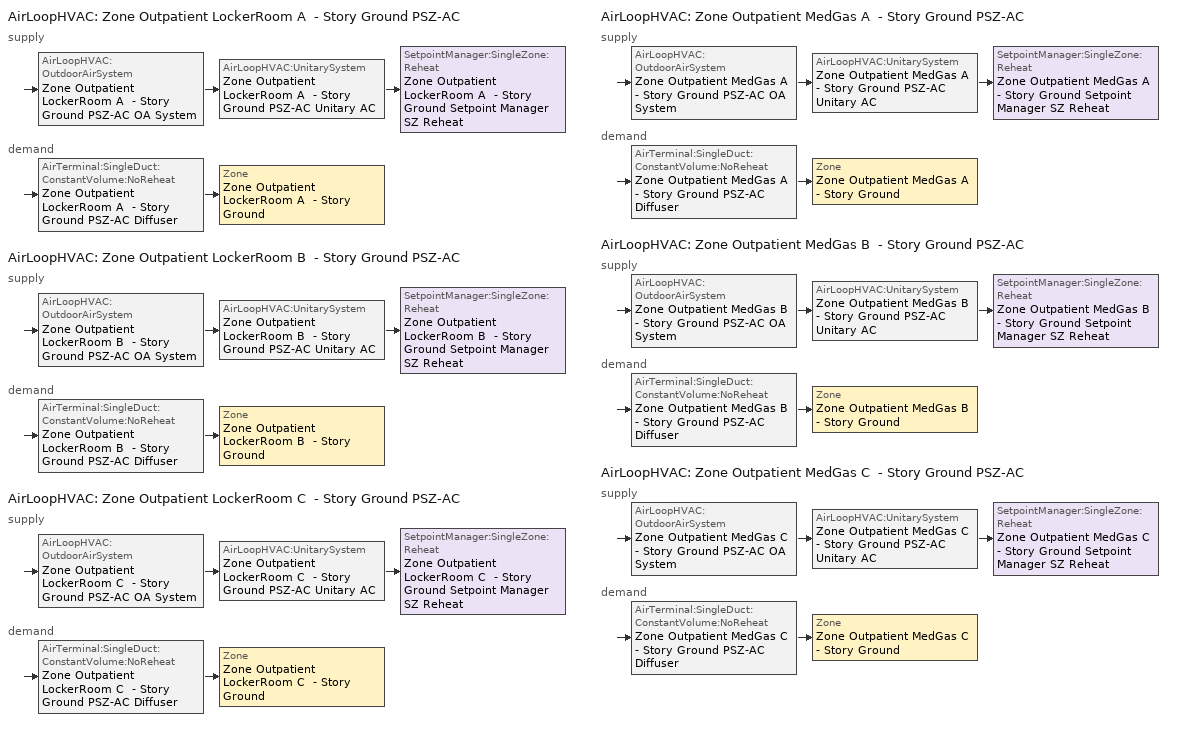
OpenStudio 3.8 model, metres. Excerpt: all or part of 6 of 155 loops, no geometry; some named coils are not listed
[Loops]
AirLoopHVAC 'Zone Outpatient LockerRoom A  - Story Ground PSZ-AC'
 supply: AirLoopHVAC:OutdoorAirSystem 'Zone Outpatient LockerRoom A  - Story Ground PSZ-AC OA System' > AirLoopHVAC:UnitarySystem 'Zone Outpatient LockerRoom A  - Story Ground PSZ-AC Unitary AC' > SetpointManager:SingleZone:Reheat 'Zone Outpatient LockerRoom A  - Story Ground Setpoint Manager SZ Reheat'
 demand: AirTerminal:SingleDuct:ConstantVolume:NoReheat 'Zone Outpatient LockerRoom A  - Story Ground PSZ-AC Diffuser' > Zone 'Zone Outpatient LockerRoom A  - Story Ground'
AirLoopHVAC 'Zone Outpatient LockerRoom B  - Story Ground PSZ-AC'
 supply: AirLoopHVAC:OutdoorAirSystem 'Zone Outpatient LockerRoom B  - Story Ground PSZ-AC OA System' > AirLoopHVAC:UnitarySystem 'Zone Outpatient LockerRoom B  - Story Ground PSZ-AC Unitary AC' > SetpointManager:SingleZone:Reheat 'Zone Outpatient LockerRoom B  - Story Ground Setpoint Manager SZ Reheat'
 demand: AirTerminal:SingleDuct:ConstantVolume:NoReheat 'Zone Outpatient LockerRoom B  - Story Ground PSZ-AC Diffuser' > Zone 'Zone Outpatient LockerRoom B  - Story Ground'
AirLoopHVAC 'Zone Outpatient LockerRoom C  - Story Ground PSZ-AC'
 supply: AirLoopHVAC:OutdoorAirSystem 'Zone Outpatient LockerRoom C  - Story Ground PSZ-AC OA System' > AirLoopHVAC:UnitarySystem 'Zone Outpatient LockerRoom C  - Story Ground PSZ-AC Unitary AC' > SetpointManager:SingleZone:Reheat 'Zone Outpatient LockerRoom C  - Story Ground Setpoint Manager SZ Reheat'
 demand: AirTerminal:SingleDuct:ConstantVolume:NoReheat 'Zone Outpatient LockerRoom C  - Story Ground PSZ-AC Diffuser' > Zone 'Zone Outpatient LockerRoom C  - Story Ground'
AirLoopHVAC 'Zone Outpatient MedGas A  - Story Ground PSZ-AC'
 supply: AirLoopHVAC:OutdoorAirSystem 'Zone Outpatient MedGas A  - Story Ground PSZ-AC OA System' > AirLoopHVAC:UnitarySystem 'Zone Outpatient MedGas A  - Story Ground PSZ-AC Unitary AC' > SetpointManager:SingleZone:Reheat 'Zone Outpatient MedGas A  - Story Ground Setpoint Manager SZ Reheat'
 demand: AirTerminal:SingleDuct:ConstantVolume:NoReheat 'Zone Outpatient MedGas A  - Story Ground PSZ-AC Diffuser' > Zone 'Zone Outpatient MedGas A  - Story Ground'
AirLoopHVAC 'Zone Outpatient MedGas B  - Story Ground PSZ-AC'
 supply: AirLoopHVAC:OutdoorAirSystem 'Zone Outpatient MedGas B  - Story Ground PSZ-AC OA System' > AirLoopHVAC:UnitarySystem 'Zone Outpatient MedGas B  - Story Ground PSZ-AC Unitary AC' > SetpointManager:SingleZone:Reheat 'Zone Outpatient MedGas B  - Story Ground Setpoint Manager SZ Reheat'
 demand: AirTerminal:SingleDuct:ConstantVolume:NoReheat 'Zone Outpatient MedGas B  - Story Ground PSZ-AC Diffuser' > Zone 'Zone Outpatient MedGas B  - Story Ground'
AirLoopHVAC 'Zone Outpatient MedGas C  - Story Ground PSZ-AC'
 supply: AirLoopHVAC:OutdoorAirSystem 'Zone Outpatient MedGas C  - Story Ground PSZ-AC OA System' > AirLoopHVAC:UnitarySystem 'Zone Outpatient MedGas C  - Story Ground PSZ-AC Unitary AC' > SetpointManager:SingleZone:Reheat 'Zone Outpatient MedGas C  - Story Ground Setpoint Manager SZ Reheat'
 demand: AirTerminal:SingleDuct:ConstantVolume:NoReheat 'Zone Outpatient MedGas C  - Story Ground PSZ-AC Diffuser' > Zone 'Zone Outpatient MedGas C  - Story Ground'
[Sizing:Zone] Zone Cooling Design Supply Air Temperature Input Method=SupplyAirTemperature; Zone Cooling Design Supply Air Temperature {C}=12.7778; Zone Cooling Design Supply Air Temperature Difference {deltaC}=11.11; Zone Heating Design Supply Air Temperature Input Method=SupplyAirTemperature; Zone Heating Design Supply Air Temperature {C}=50; Zone Heating Design Supply Air Temperature Difference {deltaC}=11.11; Zone Cooling Design Supply Air Humidity Ratio {kg-H2O/kg-air}=0.0085; Zone Heating Design Supply Air Humidity Ratio {kg-H2O/kg-air}=0.008; Cooling Design Air Flow Method=DesignDay; Heating Design Air Flow Method=DesignDay; Account for Dedicated Outdoor Air System=No; Dedicated Outdoor Air System Control Strategy=NeutralSupplyAir; Dedicated Outdoor Air Low Setpoint Temperature for Design {C}=autosize; Dedicated Outdoor Air High Setpoint Temperature for Design {C}=autosize; Zone Load Sizing Method=Sensible Load Only No Latent Load; Zone Latent Cooling Design Supply Air Humidity Ratio Input Method=HumidityRatioDifference; Zone Cooling Design Supply Air Humidity Ratio Difference {kgWater/kgDryAir}=0.005; Zone Latent Heating Design Supply Air Humidity Ratio Input Method=HumidityRatioDifference; Zone Humidification Design Supply Air Humidity Ratio Difference {kgWater/kgDryAir}=0.005
Zone Outpatient LockerRoom A  - Story Ground; Zone Outpatient LockerRoom B  - Story Ground; Zone Outpatient LockerRoom C  - Story Ground; Zone Outpatient MedGas A  - Story Ground; Zone Outpatient MedGas B  - Story Ground; Zone Outpatient MedGas C  - Story Ground
[Zone equipment]
Zone Outpatient LockerRoom A  - Story Ground: Zone Outpatient LockerRoom A  - Story Ground PSZ-AC Diffuser
Zone Outpatient LockerRoom B  - Story Ground: Zone Outpatient LockerRoom B  - Story Ground PSZ-AC Diffuser
Zone Outpatient LockerRoom C  - Story Ground: Zone Outpatient LockerRoom C  - Story Ground PSZ-AC Diffuser
Zone Outpatient MedGas A  - Story Ground: Zone Outpatient MedGas A  - Story Ground PSZ-AC Diffuser
Zone Outpatient MedGas B  - Story Ground: Zone Outpatient MedGas B  - Story Ground PSZ-AC Diffuser
Zone Outpatient MedGas C  - Story Ground: Zone Outpatient MedGas C  - Story Ground PSZ-AC Diffuser
[AirLoopHVAC] Design Return Air Flow Fraction of Supply Air Flow=1
Name | Availability Schedule | Design Supply Air Flow Rate {m3/s}
Zone Outpatient LockerRoom A  - Story Ground PSZ-AC | Zone Outpatient LockerRoom A  - Story Ground PSZ-AC Occ Sch | 0.211189
Zone Outpatient LockerRoom B  - Story Ground PSZ-AC | Zone Outpatient LockerRoom B  - Story Ground PSZ-AC Occ Sch | 0.271856
Zone Outpatient LockerRoom C  - Story Ground PSZ-AC | Zone Outpatient LockerRoom C  - Story Ground PSZ-AC Occ Sch | 0.201298
Zone Outpatient MedGas A  - Story Ground PSZ-AC | Zone Outpatient MedGas A  - Story Ground PSZ-AC Occ Sch | 0.00811633
Zone Outpatient MedGas B  - Story Ground PSZ-AC | Zone Outpatient MedGas B  - Story Ground PSZ-AC Occ Sch | 0.0075236
Zone Outpatient MedGas C  - Story Ground PSZ-AC | Zone Outpatient MedGas C  - Story Ground PSZ-AC Occ Sch | 0.00811633
[Sizing:System] Type of Load to Size On=Sensible; Central Heating Maximum System Air Flow Ratio=1; Preheat Design Temperature {C}=7.22222; Preheat Design Humidity Ratio {kg-H2O/kg-Air}=0.008; Precool Design Temperature {C}=12.7778; Precool Design Humidity Ratio {kg-H2O/kg-Air}=0.008; Central Cooling Design Supply Air Temperature {C}=12.7778; Central Heating Design Supply Air Temperature {C}=50; Sizing Option=Coincident; 100% Outdoor Air in Cooling=No; 100% Outdoor Air in Heating=No; Central Cooling Design Supply Air Humidity Ratio {kg-H2O/kg-Air}=0.0085; Central Heating Design Supply Air Humidity Ratio {kg-H2O/kg-Air}=0.008; Cooling Design Air Flow Method=DesignDay; Heating Design Air Flow Method=DesignDay; System Outdoor Air Method=ZoneSum; Zone Maximum Outdoor Air Fraction=1; Cooling Supply Air Flow Rate Per Floor Area {m3/s-m2}=0.00996765; Cooling Fraction of Autosized Cooling Supply Air Flow Rate=1; Cooling Supply Air Flow Rate Per Unit Cooling Capacity {m3/s-W}=3.94755e-05; Heating Supply Air Flow Rate Per Floor Area {m3/s-m2}=0.00996765; Heating Fraction of Autosized Heating Supply Air Flow Rate=1; Heating Fraction of Autosized Cooling Supply Air Flow Rate=1; Heating Supply Air Flow Rate Per Unit Heating Capacity {m3/s-W}=3.15882e-05; Cooling Design Capacity Method=CoolingDesignCapacity; Cooling Design Capacity Per Floor Area {W/m2}=234.7; Fraction of Autosized Cooling Design Capacity=1; Heating Design Capacity Method=HeatingDesignCapacity; Heating Design Capacity Per Floor Area {W/m2}=157; Fraction of Autosized Heating Design Capacity=1; Central Cooling Capacity Control Method=OnOff; Occupant Diversity=1
Name | Design Outdoor Air Flow Rate {m3/s} | Cooling Design Capacity {W} | Heating Design Capacity {W}
Zone Outpatient LockerRoom A  - Story Ground PSZ-AC | 0.211189 | 2664.88 | 2459.77
Zone Outpatient LockerRoom B  - Story Ground PSZ-AC | 0.271856 | 3400.05 | 2587.04
Zone Outpatient LockerRoom C  - Story Ground PSZ-AC | 0.201298 | 2523.14 | 2463.17
Zone Outpatient MedGas A  - Story Ground PSZ-AC; Zone Outpatient MedGas C  - Story Ground PSZ-AC | 0.00811633 | 98.84 | 256.72
Zone Outpatient MedGas B  - Story Ground PSZ-AC | 0.0075236 | 91.6 | 237.9
[SetpointManager:SingleZone:Reheat] Minimum Supply Air Temperature {C}=12.7778; Maximum Supply Air Temperature {C}=50
Name | Control Zone | Setpoint Node or NodeList
Zone Outpatient LockerRoom A  - Story Ground Setpoint Manager SZ Reheat | Zone Outpatient LockerRoom A  - Story Ground | Zone Outpatient LockerRoom A  - Story Ground PSZ-AC Supply Outlet Node
Zone Outpatient LockerRoom B  - Story Ground Setpoint Manager SZ Reheat | Zone Outpatient LockerRoom B  - Story Ground | Zone Outpatient LockerRoom B  - Story Ground PSZ-AC Supply Outlet Node
Zone Outpatient LockerRoom C  - Story Ground Setpoint Manager SZ Reheat | Zone Outpatient LockerRoom C  - Story Ground | Zone Outpatient LockerRoom C  - Story Ground PSZ-AC Supply Outlet Node
Zone Outpatient MedGas A  - Story Ground Setpoint Manager SZ Reheat | Zone Outpatient MedGas A  - Story Ground | Zone Outpatient MedGas A  - Story Ground PSZ-AC Supply Outlet Node
Zone Outpatient MedGas B  - Story Ground Setpoint Manager SZ Reheat | Zone Outpatient MedGas B  - Story Ground | Zone Outpatient MedGas B  - Story Ground PSZ-AC Supply Outlet Node
Zone Outpatient MedGas C  - Story Ground Setpoint Manager SZ Reheat | Zone Outpatient MedGas C  - Story Ground | Zone Outpatient MedGas C  - Story Ground PSZ-AC Supply Outlet Node
[Coil:Heating:Electric] Availability Schedule=Always On Discrete; Efficiency=1
Name | Nominal Capacity {W}
Zone Outpatient LockerRoom A  - Story Ground PSZ-AC Electric Backup Htg Coil | 8187.27
Zone Outpatient LockerRoom B  - Story Ground PSZ-AC Electric Backup Htg Coil | 10768.6
Zone Outpatient LockerRoom C  - Story Ground PSZ-AC Electric Backup Htg Coil | 7841.54
Zone Outpatient MedGas A  - Story Ground PSZ-AC Electric Backup Htg Coil; Zone Outpatient MedGas C  - Story Ground PSZ-AC Electric Backup Htg Coil | 335.364
Zone Outpatient MedGas B  - Story Ground PSZ-AC Electric Backup Htg Coil | 310.764
[Coil:Cooling:DX:SingleSpeed] Availability Schedule=Always On Discrete; Rated COP {W/W}=3.14722; Rated Evaporator Fan Power Per Volume Flow Rate 2017 {W/(m3/s)}=773.3; Rated Evaporator Fan Power Per Volume Flow Rate 2023 {W/(m3/s)}=934.4; Total Cooling Capacity Function of Temperature Curve=DOE Ref DX Clg Coil Cool-Cap-fT; Total Cooling Capacity Function of Flow Fraction Curve=DOE Ref DX Clg Coil Cool-CAP-fFlow; Energy Input Ratio Function of Temperature Curve=DOE Ref DX Clg Coil Cool-EIR-fT; Energy Input Ratio Function of Flow Fraction Curve=DOE Ref DX Clg Coil Cool-EIR-fFlow; Part Load Fraction Correlation Curve=DOE Ref DX Clg Coil Cool-PLF-fPLR; Minimum Outdoor Dry-Bulb Temperature for Compressor Operation {C}=-25; Nominal Time for Condensate Removal to Begin {s}=0; Ratio of Initial Moisture Evaporation Rate and Steady State Latent Capacity=0; Maximum Cycling Rate {cycles/hr}=0; Latent Capacity Time Constant {s}=0; Condenser Type=AirCooled; Evaporative Condenser Effectiveness=0.9; Evaporative Condenser Air Flow Rate {m3/s}=autosize; Evaporative Condenser Pump Rated Power Consumption {W}=autosize; Crankcase Heater Capacity {W}=0; Maximum Outdoor Dry-Bulb Temperature for Crankcase Heater Operation {C}=10; Basin Heater Capacity {W/K}=0; Basin Heater Setpoint Temperature {C}=2
Name | Rated Total Cooling Capacity {W} | Rated Sensible Heat Ratio | Rated Air Flow Rate {m3/s}
Zone Outpatient LockerRoom A  - Story Ground PSZ-AC 1spd DX AC Clg Coil 12kBtu/hr 9.7SEER | 3556.43 | 0.800401 | 0.211189
Zone Outpatient LockerRoom B  - Story Ground PSZ-AC 1spd DX AC Clg Coil 16kBtu/hr 9.7SEER | 4772.74 | 0.800659 | 0.271856
Zone Outpatient LockerRoom C  - Story Ground PSZ-AC 1spd DX AC Clg Coil 12kBtu/hr 9.7SEER | 3638.04 | 0.800747 | 0.201298
Zone Outpatient MedGas A  - Story Ground PSZ-AC 1spd DX AC Clg Coil 1kBtu/hr 9.7SEER; Zone Outpatient MedGas C  - Story Ground PSZ-AC 1spd DX AC Clg Coil 1kBtu/hr 9.7SEER | 137.828 | 0.800389 | 0.00811633
Zone Outpatient MedGas B  - Story Ground PSZ-AC 1spd DX AC Clg Coil 0kBtu/hr 9.7SEER | 127.701 | 0.80056 | 0.0075236
[Fan:OnOff] Availability Schedule=Always On Discrete; Fan Total Efficiency=0.53625; Pressure Rise {Pa}=622.722; Motor Efficiency=0.825; Motor In Airstream Fraction=1
Name | Maximum Flow Rate {m3/s} | Fan Power Ratio Function of Speed Ratio Curve | Fan Efficiency Ratio Function of Speed Ratio Curve
Zone Outpatient LockerRoom A  - Story Ground PSZ-AC Fan | 0.211189 | Fan On Off Power Curve 33 | Fan On Off Efficiency Curve 33
Zone Outpatient LockerRoom B  - Story Ground PSZ-AC Fan | 0.271856 | Fan On Off Power Curve 34 | Fan On Off Efficiency Curve 34
Zone Outpatient LockerRoom C  - Story Ground PSZ-AC Fan | 0.201298 | Fan On Off Power Curve 35 | Fan On Off Efficiency Curve 35
Zone Outpatient MedGas A  - Story Ground PSZ-AC Fan | 0.00811633 | Fan On Off Power Curve 36 | Fan On Off Efficiency Curve 36
Zone Outpatient MedGas B  - Story Ground PSZ-AC Fan | 0.0075236 | Fan On Off Power Curve 37 | Fan On Off Efficiency Curve 37
Zone Outpatient MedGas C  - Story Ground PSZ-AC Fan | 0.00811633 | Fan On Off Power Curve 38 | Fan On Off Efficiency Curve 38
[AirLoopHVAC:UnitarySystem] Control Type=Load; Dehumidification Control Type=None; Availability Schedule=Always On Discrete; Fan Placement=DrawThrough; DX Heating Coil Sizing Ratio=1; Use DOAS DX Cooling Coil=No; DOAS DX Cooling Coil Leaving Minimum Air Temperature {C}=2; Latent Load Control=SensibleOnlyLoadControl; Supply Air Flow Rate Method During Cooling Operation=SupplyAirFlowRate; Supply Air Flow Rate Method During Heating Operation=SupplyAirFlowRate; Supply Air Flow Rate Method When No Cooling or Heating is Required=None; No Load Supply Air Flow Rate Control Set To Low Speed=Yes; Maximum Supply Air Temperature {C}=50; Maximum Outdoor Dry-Bulb Temperature for Supplemental Heater Operation {C}=21; Ancilliary On-Cycle Electric Power {W}=0; Ancilliary Off-Cycle Electric Power {W}=0
Name | Controlling Zone or Thermostat Location | Supply Fan | Supply Air Fan Operating Mode Schedule | Heating Coil | Cooling Coil | Supplemental Heating Coil | Supply Air Flow Rate During Cooling Operation {m3/s} | Supply Air Flow Rate During Heating Operation {m3/s}
Zone Outpatient LockerRoom A  - Story Ground PSZ-AC Unitary AC | Zone Outpatient LockerRoom A  - Story Ground | Zone Outpatient LockerRoom A  - Story Ground PSZ-AC Fan | Zone Outpatient LockerRoom A  - Story Ground PSZ-AC_night_fancycle_schedule | Zone Outpatient LockerRoom A  - Story Ground PSZ-AC Water Htg Coil | Zone Outpatient LockerRoom A  - Story Ground PSZ-AC 1spd DX AC Clg Coil 12kBtu/hr 9.7SEER | Zone Outpatient LockerRoom A  - Story Ground PSZ-AC Electric Backup Htg Coil | 0.211189 | 0.211189
Zone Outpatient LockerRoom B  - Story Ground PSZ-AC Unitary AC | Zone Outpatient LockerRoom B  - Story Ground | Zone Outpatient LockerRoom B  - Story Ground PSZ-AC Fan | Zone Outpatient LockerRoom B  - Story Ground PSZ-AC_night_fancycle_schedule | Zone Outpatient LockerRoom B  - Story Ground PSZ-AC Water Htg Coil | Zone Outpatient LockerRoom B  - Story Ground PSZ-AC 1spd DX AC Clg Coil 16kBtu/hr 9.7SEER | Zone Outpatient LockerRoom B  - Story Ground PSZ-AC Electric Backup Htg Coil | 0.271856 | 0.271856
Zone Outpatient LockerRoom C  - Story Ground PSZ-AC Unitary AC | Zone Outpatient LockerRoom C  - Story Ground | Zone Outpatient LockerRoom C  - Story Ground PSZ-AC Fan | Zone Outpatient LockerRoom C  - Story Ground PSZ-AC_night_fancycle_schedule | Zone Outpatient LockerRoom C  - Story Ground PSZ-AC Water Htg Coil | Zone Outpatient LockerRoom C  - Story Ground PSZ-AC 1spd DX AC Clg Coil 12kBtu/hr 9.7SEER | Zone Outpatient LockerRoom C  - Story Ground PSZ-AC Electric Backup Htg Coil | 0.201298 | 0.201298
Zone Outpatient MedGas A  - Story Ground PSZ-AC Unitary AC | Zone Outpatient MedGas A  - Story Ground | Zone Outpatient MedGas A  - Story Ground PSZ-AC Fan | Zone Outpatient MedGas A  - Story Ground PSZ-AC_night_fancycle_schedule | Zone Outpatient MedGas A  - Story Ground PSZ-AC Water Htg Coil | Zone Outpatient MedGas A  - Story Ground PSZ-AC 1spd DX AC Clg Coil 1kBtu/hr 9.7SEER | Zone Outpatient MedGas A  - Story Ground PSZ-AC Electric Backup Htg Coil | 0.00811633 | 0.00811633
Zone Outpatient MedGas B  - Story Ground PSZ-AC Unitary AC | Zone Outpatient MedGas B  - Story Ground | Zone Outpatient MedGas B  - Story Ground PSZ-AC Fan | Zone Outpatient MedGas B  - Story Ground PSZ-AC_night_fancycle_schedule | Zone Outpatient MedGas B  - Story Ground PSZ-AC Water Htg Coil | Zone Outpatient MedGas B  - Story Ground PSZ-AC 1spd DX AC Clg Coil 0kBtu/hr 9.7SEER | Zone Outpatient MedGas B  - Story Ground PSZ-AC Electric Backup Htg Coil | 0.0075236 | 0.0075236
Zone Outpatient MedGas C  - Story Ground PSZ-AC Unitary AC | Zone Outpatient MedGas C  - Story Ground | Zone Outpatient MedGas C  - Story Ground PSZ-AC Fan | Zone Outpatient MedGas C  - Story Ground PSZ-AC_night_fancycle_schedule | Zone Outpatient MedGas C  - Story Ground PSZ-AC Water Htg Coil | Zone Outpatient MedGas C  - Story Ground PSZ-AC 1spd DX AC Clg Coil 1kBtu/hr 9.7SEER | Zone Outpatient MedGas C  - Story Ground PSZ-AC Electric Backup Htg Coil | 0.00811633 | 0.00811633
[Controller:OutdoorAir] Economizer Control Type=NoEconomizer; Economizer Control Action Type=ModulateFlow; Economizer Maximum Limit Dry-Bulb Temperature {C}=28; Economizer Maximum Limit Enthalpy {J/kg}=64000; Lockout Type=LockoutWithCompressor; Minimum Limit Type=FixedMinimum; High Humidity Control=No; Heat Recovery Bypass Control Type=BypassWhenWithinEconomizerLimits; Economizer Operation Staging=InterlockedWithMechanicalCooling
Name | Minimum Outdoor Air Flow Rate {m3/s} | Maximum Outdoor Air Flow Rate {m3/s} | Minimum Outdoor Air Schedule | Controller Mechanical Ventilation
Zone Outpatient LockerRoom A  - Story Ground PSZ-AC OA System Controller | 0.0216121 | 0.211189 | Zone Outpatient LockerRoom A  - Story Ground PSZ-AC_night_novent_schedule | Controller Mechanical Ventilation 34
Zone Outpatient LockerRoom B  - Story Ground PSZ-AC OA System Controller | 0.0334394 | 0.271856 | Zone Outpatient LockerRoom B  - Story Ground PSZ-AC_night_novent_schedule | Controller Mechanical Ventilation 35
Zone Outpatient LockerRoom C  - Story Ground PSZ-AC OA System Controller | 0.0216121 | 0.201298 | Zone Outpatient LockerRoom C  - Story Ground PSZ-AC_night_novent_schedule | Controller Mechanical Ventilation 36
Zone Outpatient MedGas A  - Story Ground PSZ-AC OA System Controller | 0.00138647 | 0.00811633 | Zone Outpatient MedGas A  - Story Ground PSZ-AC_night_novent_schedule | Controller Mechanical Ventilation 37
Zone Outpatient MedGas B  - Story Ground PSZ-AC OA System Controller | 0.00128226 | 0.0075236 | Zone Outpatient MedGas B  - Story Ground PSZ-AC_night_novent_schedule | Controller Mechanical Ventilation 38
Zone Outpatient MedGas C  - Story Ground PSZ-AC OA System Controller | 0.00138647 | 0.00811633 | Zone Outpatient MedGas C  - Story Ground PSZ-AC_night_novent_schedule | Controller Mechanical Ventilation 39
[Controller:MechanicalVentilation] Availability Schedule=Always On Discrete
Controller Mechanical Ventilation 34; Controller Mechanical Ventilation 35; Controller Mechanical Ventilation 36; Controller Mechanical Ventilation 37; Controller Mechanical Ventilation 38; Controller Mechanical Ventilation 39
[AirLoopHVAC:OutdoorAirSystem]
Name | Controller
Zone Outpatient LockerRoom A  - Story Ground PSZ-AC OA System | Zone Outpatient LockerRoom A  - Story Ground PSZ-AC OA System Controller
Zone Outpatient LockerRoom B  - Story Ground PSZ-AC OA System | Zone Outpatient LockerRoom B  - Story Ground PSZ-AC OA System Controller
Zone Outpatient LockerRoom C  - Story Ground PSZ-AC OA System | Zone Outpatient LockerRoom C  - Story Ground PSZ-AC OA System Controller
Zone Outpatient MedGas A  - Story Ground PSZ-AC OA System | Zone Outpatient MedGas A  - Story Ground PSZ-AC OA System Controller
Zone Outpatient MedGas B  - Story Ground PSZ-AC OA System | Zone Outpatient MedGas B  - Story Ground PSZ-AC OA System Controller
Zone Outpatient MedGas C  - Story Ground PSZ-AC OA System | Zone Outpatient MedGas C  - Story Ground PSZ-AC OA System Controller
[AirTerminal:SingleDuct:ConstantVolume:NoReheat] Availability Schedule=Always On Discrete
Name | Maximum Air Flow Rate {m3/s}
Zone Outpatient LockerRoom A  - Story Ground PSZ-AC Diffuser | 0.211189
Zone Outpatient LockerRoom B  - Story Ground PSZ-AC Diffuser | 0.271856
Zone Outpatient LockerRoom C  - Story Ground PSZ-AC Diffuser | 0.201298
Zone Outpatient MedGas A  - Story Ground PSZ-AC Diffuser; Zone Outpatient MedGas C  - Story Ground PSZ-AC Diffuser | 0.00811633
Zone Outpatient MedGas B  - Story Ground PSZ-AC Diffuser | 0.0075236
[Schedule:Ruleset]
Name | Default Day Schedule | Summer Design Day Schedule | Winter Design Day Schedule
Zone Outpatient LockerRoom A  - Story Ground PSZ-AC Occ Sch | Zone Outpatient LockerRoom A  - Story Ground PSZ-AC Occ Sch Default | Zone Outpatient LockerRoom A  - Story Ground PSZ-AC Occ Sch Summer Design Day | Zone Outpatient LockerRoom A  - Story Ground PSZ-AC Occ Sch Winter Design Day
Zone Outpatient LockerRoom B  - Story Ground PSZ-AC Occ Sch | Zone Outpatient LockerRoom B  - Story Ground PSZ-AC Occ Sch Default | Zone Outpatient LockerRoom B  - Story Ground PSZ-AC Occ Sch Summer Design Day | Zone Outpatient LockerRoom B  - Story Ground PSZ-AC Occ Sch Winter Design Day
Zone Outpatient LockerRoom C  - Story Ground PSZ-AC Occ Sch | Zone Outpatient LockerRoom C  - Story Ground PSZ-AC Occ Sch Default | Zone Outpatient LockerRoom C  - Story Ground PSZ-AC Occ Sch Summer Design Day | Zone Outpatient LockerRoom C  - Story Ground PSZ-AC Occ Sch Winter Design Day
Zone Outpatient MedGas A  - Story Ground PSZ-AC Occ Sch | Zone Outpatient MedGas A  - Story Ground PSZ-AC Occ Sch Default | Zone Outpatient MedGas A  - Story Ground PSZ-AC Occ Sch Summer Design Day | Zone Outpatient MedGas A  - Story Ground PSZ-AC Occ Sch Winter Design Day
Zone Outpatient MedGas B  - Story Ground PSZ-AC Occ Sch | Zone Outpatient MedGas B  - Story Ground PSZ-AC Occ Sch Default | Zone Outpatient MedGas B  - Story Ground PSZ-AC Occ Sch Summer Design Day | Zone Outpatient MedGas B  - Story Ground PSZ-AC Occ Sch Winter Design Day
Zone Outpatient MedGas C  - Story Ground PSZ-AC Occ Sch | Zone Outpatient MedGas C  - Story Ground PSZ-AC Occ Sch Default | Zone Outpatient MedGas C  - Story Ground PSZ-AC Occ Sch Summer Design Day | Zone Outpatient MedGas C  - Story Ground PSZ-AC Occ Sch Winter Design Day
Zone Outpatient LockerRoom A  - Story Ground PSZ-AC_night_novent_schedule | Zone Outpatient LockerRoom A  - Story Ground PSZ-AC Occ Sch Default 2 | Zone Outpatient LockerRoom A  - Story Ground PSZ-AC Occ Sch Summer Design Day 2 | Zone Outpatient LockerRoom A  - Story Ground PSZ-AC Occ Sch Winter Design Day 2
Zone Outpatient LockerRoom A  - Story Ground PSZ-AC_night_fancycle_schedule | Zone Outpatient LockerRoom A  - Story Ground PSZ-AC Occ Sch Default 3 | Zone Outpatient LockerRoom A  - Story Ground PSZ-AC Occ Sch Summer Design Day 3 | Zone Outpatient LockerRoom A  - Story Ground PSZ-AC Occ Sch Winter Design Day 3
Zone Outpatient LockerRoom B  - Story Ground PSZ-AC_night_novent_schedule | Zone Outpatient LockerRoom B  - Story Ground PSZ-AC Occ Sch Default 2 | Zone Outpatient LockerRoom B  - Story Ground PSZ-AC Occ Sch Summer Design Day 2 | Zone Outpatient LockerRoom B  - Story Ground PSZ-AC Occ Sch Winter Design Day 2
Zone Outpatient LockerRoom B  - Story Ground PSZ-AC_night_fancycle_schedule | Zone Outpatient LockerRoom B  - Story Ground PSZ-AC Occ Sch Default 3 | Zone Outpatient LockerRoom B  - Story Ground PSZ-AC Occ Sch Summer Design Day 3 | Zone Outpatient LockerRoom B  - Story Ground PSZ-AC Occ Sch Winter Design Day 3
Zone Outpatient LockerRoom C  - Story Ground PSZ-AC_night_novent_schedule | Zone Outpatient LockerRoom C  - Story Ground PSZ-AC Occ Sch Default 2 | Zone Outpatient LockerRoom C  - Story Ground PSZ-AC Occ Sch Summer Design Day 2 | Zone Outpatient LockerRoom C  - Story Ground PSZ-AC Occ Sch Winter Design Day 2
Zone Outpatient LockerRoom C  - Story Ground PSZ-AC_night_fancycle_schedule | Zone Outpatient LockerRoom C  - Story Ground PSZ-AC Occ Sch Default 3 | Zone Outpatient LockerRoom C  - Story Ground PSZ-AC Occ Sch Summer Design Day 3 | Zone Outpatient LockerRoom C  - Story Ground PSZ-AC Occ Sch Winter Design Day 3
Zone Outpatient MedGas A  - Story Ground PSZ-AC_night_novent_schedule | Zone Outpatient MedGas A  - Story Ground PSZ-AC Occ Sch Default 2 | Zone Outpatient MedGas A  - Story Ground PSZ-AC Occ Sch Summer Design Day 2 | Zone Outpatient MedGas A  - Story Ground PSZ-AC Occ Sch Winter Design Day 2
Zone Outpatient MedGas A  - Story Ground PSZ-AC_night_fancycle_schedule | Zone Outpatient MedGas A  - Story Ground PSZ-AC Occ Sch Default 3 | Zone Outpatient MedGas A  - Story Ground PSZ-AC Occ Sch Summer Design Day 3 | Zone Outpatient MedGas A  - Story Ground PSZ-AC Occ Sch Winter Design Day 3
Zone Outpatient MedGas B  - Story Ground PSZ-AC_night_novent_schedule | Zone Outpatient MedGas B  - Story Ground PSZ-AC Occ Sch Default 2 | Zone Outpatient MedGas B  - Story Ground PSZ-AC Occ Sch Summer Design Day 2 | Zone Outpatient MedGas B  - Story Ground PSZ-AC Occ Sch Winter Design Day 2
Zone Outpatient MedGas B  - Story Ground PSZ-AC_night_fancycle_schedule | Zone Outpatient MedGas B  - Story Ground PSZ-AC Occ Sch Default 3 | Zone Outpatient MedGas B  - Story Ground PSZ-AC Occ Sch Summer Design Day 3 | Zone Outpatient MedGas B  - Story Ground PSZ-AC Occ Sch Winter Design Day 3
Zone Outpatient MedGas C  - Story Ground PSZ-AC_night_novent_schedule | Zone Outpatient MedGas C  - Story Ground PSZ-AC Occ Sch Default 2 | Zone Outpatient MedGas C  - Story Ground PSZ-AC Occ Sch Summer Design Day 2 | Zone Outpatient MedGas C  - Story Ground PSZ-AC Occ Sch Winter Design Day 2
Zone Outpatient MedGas C  - Story Ground PSZ-AC_night_fancycle_schedule | Zone Outpatient MedGas C  - Story Ground PSZ-AC Occ Sch Default 3 | Zone Outpatient MedGas C  - Story Ground PSZ-AC Occ Sch Summer Design Day 3 | Zone Outpatient MedGas C  - Story Ground PSZ-AC Occ Sch Winter Design Day 3
[Schedule:Day]
Zone Outpatient LockerRoom A  - Story Ground PSZ-AC Occ Sch Default; Zone Outpatient LockerRoom B  - Story Ground PSZ-AC Occ Sch Default; Zone Outpatient LockerRoom C  - Story Ground PSZ-AC Occ Sch Default; Zone Outpatient LockerRoom A  - Story Ground PSZ-AC Occ Sch Default 2; Zone Outpatient LockerRoom A  - Story Ground PSZ-AC Occ Sch Default 3; Zone Outpatient LockerRoom B  - Story Ground PSZ-AC Occ Sch Default 2; Zone Outpatient LockerRoom B  - Story Ground PSZ-AC Occ Sch Default 3; Zone Outpatient LockerRoom C  - Story Ground PSZ-AC Occ Sch Default 2; Zone Outpatient LockerRoom C  - Story Ground PSZ-AC Occ Sch Default 3: 9, 15, 0, 18, 30, 1, 24, 0, 0
Zone Outpatient LockerRoom A  - Story Ground PSZ-AC Occ Sch Winter Design Day; Zone Outpatient LockerRoom A  - Story Ground PSZ-AC Occ Sch Summer Design Day; Zone Outpatient LockerRoom B  - Story Ground PSZ-AC Occ Sch Winter Design Day; Zone Outpatient LockerRoom B  - Story Ground PSZ-AC Occ Sch Summer Design Day; Zone Outpatient LockerRoom C  - Story Ground PSZ-AC Occ Sch Winter Design Day; Zone Outpatient LockerRoom C  - Story Ground PSZ-AC Occ Sch Summer Design Day; Zone Outpatient MedGas A  - Story Ground PSZ-AC Occ Sch Winter Design Day; Zone Outpatient MedGas A  - Story Ground PSZ-AC Occ Sch Summer Design Day; Zone Outpatient MedGas B  - Story Ground PSZ-AC Occ Sch Winter Design Day; Zone Outpatient MedGas B  - Story Ground PSZ-AC Occ Sch Summer Design Day; Zone Outpatient MedGas C  - Story Ground PSZ-AC Occ Sch Winter Design Day; Zone Outpatient MedGas C  - Story Ground PSZ-AC Occ Sch Summer Design Day; Zone Outpatient LockerRoom A  - Story Ground PSZ-AC Occ Sch Summer Design Day 2; Zone Outpatient LockerRoom A  - Story Ground PSZ-AC Occ Sch Winter Design Day 2; Zone Outpatient LockerRoom A  - Story Ground PSZ-AC Occ Sch Summer Design Day 3; Zone Outpatient LockerRoom A  - Story Ground PSZ-AC Occ Sch Winter Design Day 3; Zone Outpatient LockerRoom B  - Story Ground PSZ-AC Occ Sch Summer Design Day 2; Zone Outpatient LockerRoom B  - Story Ground PSZ-AC Occ Sch Winter Design Day 2; Zone Outpatient LockerRoom B  - Story Ground PSZ-AC Occ Sch Summer Design Day 3; Zone Outpatient LockerRoom B  - Story Ground PSZ-AC Occ Sch Winter Design Day 3; Zone Outpatient LockerRoom C  - Story Ground PSZ-AC Occ Sch Summer Design Day 2; Zone Outpatient LockerRoom C  - Story Ground PSZ-AC Occ Sch Winter Design Day 2; Zone Outpatient LockerRoom C  - Story Ground PSZ-AC Occ Sch Summer Design Day 3; Zone Outpatient LockerRoom C  - Story Ground PSZ-AC Occ Sch Winter Design Day 3; Zone Outpatient MedGas A  - Story Ground PSZ-AC Occ Sch Summer Design Day 2; Zone Outpatient MedGas A  - Story Ground PSZ-AC Occ Sch Winter Design Day 2; Zone Outpatient MedGas A  - Story Ground PSZ-AC Occ Sch Summer Design Day 3; Zone Outpatient MedGas A  - Story Ground PSZ-AC Occ Sch Winter Design Day 3; Zone Outpatient MedGas B  - Story Ground PSZ-AC Occ Sch Summer Design Day 2; Zone Outpatient MedGas B  - Story Ground PSZ-AC Occ Sch Winter Design Day 2; Zone Outpatient MedGas B  - Story Ground PSZ-AC Occ Sch Summer Design Day 3; Zone Outpatient MedGas B  - Story Ground PSZ-AC Occ Sch Winter Design Day 3; Zone Outpatient MedGas C  - Story Ground PSZ-AC Occ Sch Summer Design Day 2; Zone Outpatient MedGas C  - Story Ground PSZ-AC Occ Sch Winter Design Day 2; Zone Outpatient MedGas C  - Story Ground PSZ-AC Occ Sch Summer Design Day 3; Zone Outpatient MedGas C  - Story Ground PSZ-AC Occ Sch Winter Design Day 3: 24, 0, 1
Zone Outpatient LockerRoom A  - Story Ground PSZ-AC Occ Sch Saturday; Zone Outpatient LockerRoom B  - Story Ground PSZ-AC Occ Sch Saturday; Zone Outpatient LockerRoom C  - Story Ground PSZ-AC Occ Sch Saturday; Zone Outpatient LockerRoom A  - Story Ground PSZ-AC Occ Sch Saturday 2; Zone Outpatient LockerRoom A  - Story Ground PSZ-AC Occ Sch Saturday 3; Zone Outpatient LockerRoom B  - Story Ground PSZ-AC Occ Sch Saturday 2; Zone Outpatient LockerRoom B  - Story Ground PSZ-AC Occ Sch Saturday 3; Zone Outpatient LockerRoom C  - Story Ground PSZ-AC Occ Sch Saturday 2; Zone Outpatient LockerRoom C  - Story Ground PSZ-AC Occ Sch Saturday 3: 10, 30, 0, 18, 45, 1, 24, 0, 0
Zone Outpatient LockerRoom A  - Story Ground PSZ-AC Occ Sch Sunday; Zone Outpatient LockerRoom B  - Story Ground PSZ-AC Occ Sch Sunday; Zone Outpatient LockerRoom C  - Story Ground PSZ-AC Occ Sch Sunday; Zone Outpatient MedGas A  - Story Ground PSZ-AC Occ Sch Default; Zone Outpatient MedGas B  - Story Ground PSZ-AC Occ Sch Default; Zone Outpatient MedGas C  - Story Ground PSZ-AC Occ Sch Default; Zone Outpatient LockerRoom A  - Story Ground PSZ-AC Occ Sch Sunday 2; Zone Outpatient LockerRoom A  - Story Ground PSZ-AC Occ Sch Sunday 3; Zone Outpatient LockerRoom B  - Story Ground PSZ-AC Occ Sch Sunday 2; Zone Outpatient LockerRoom B  - Story Ground PSZ-AC Occ Sch Sunday 3; Zone Outpatient LockerRoom C  - Story Ground PSZ-AC Occ Sch Sunday 2; Zone Outpatient LockerRoom C  - Story Ground PSZ-AC Occ Sch Sunday 3; Zone Outpatient MedGas A  - Story Ground PSZ-AC Occ Sch Default 2; Zone Outpatient MedGas A  - Story Ground PSZ-AC Occ Sch Default 3; Zone Outpatient MedGas B  - Story Ground PSZ-AC Occ Sch Default 2; Zone Outpatient MedGas B  - Story Ground PSZ-AC Occ Sch Default 3; Zone Outpatient MedGas C  - Story Ground PSZ-AC Occ Sch Default 2; Zone Outpatient MedGas C  - Story Ground PSZ-AC Occ Sch Default 3: 24, 0, 0
[Schedule:Rule] Date Specification Type=DateRange; Start Month=1; Start Day=1; End Month=12; End Day=31
Name | Schedule Ruleset | Rule Order | Day Schedule | Apply Saturday | Apply Sunday
Zone Outpatient LockerRoom A  - Story Ground PSZ-AC Occ Sch Saturday Rule | Zone Outpatient LockerRoom A  - Story Ground PSZ-AC Occ Sch | 1 | Zone Outpatient LockerRoom A  - Story Ground PSZ-AC Occ Sch Saturday | Yes
Zone Outpatient LockerRoom A  - Story Ground PSZ-AC Occ Sch Sunday Rule | Zone Outpatient LockerRoom A  - Story Ground PSZ-AC Occ Sch | 0 | Zone Outpatient LockerRoom A  - Story Ground PSZ-AC Occ Sch Sunday |  | Yes
Zone Outpatient LockerRoom B  - Story Ground PSZ-AC Occ Sch Saturday Rule | Zone Outpatient LockerRoom B  - Story Ground PSZ-AC Occ Sch | 1 | Zone Outpatient LockerRoom B  - Story Ground PSZ-AC Occ Sch Saturday | Yes
Zone Outpatient LockerRoom B  - Story Ground PSZ-AC Occ Sch Sunday Rule | Zone Outpatient LockerRoom B  - Story Ground PSZ-AC Occ Sch | 0 | Zone Outpatient LockerRoom B  - Story Ground PSZ-AC Occ Sch Sunday |  | Yes
Zone Outpatient LockerRoom C  - Story Ground PSZ-AC Occ Sch Saturday Rule | Zone Outpatient LockerRoom C  - Story Ground PSZ-AC Occ Sch | 1 | Zone Outpatient LockerRoom C  - Story Ground PSZ-AC Occ Sch Saturday | Yes
Zone Outpatient LockerRoom C  - Story Ground PSZ-AC Occ Sch Sunday Rule | Zone Outpatient LockerRoom C  - Story Ground PSZ-AC Occ Sch | 0 | Zone Outpatient LockerRoom C  - Story Ground PSZ-AC Occ Sch Sunday |  | Yes
Zone Outpatient LockerRoom A  - Story Ground PSZ-AC Occ Sch Sunday Rule 2 | Zone Outpatient LockerRoom A  - Story Ground PSZ-AC_night_novent_schedule | 0 | Zone Outpatient LockerRoom A  - Story Ground PSZ-AC Occ Sch Sunday 2 |  | Yes
Zone Outpatient LockerRoom A  - Story Ground PSZ-AC Occ Sch Saturday Rule 2 | Zone Outpatient LockerRoom A  - Story Ground PSZ-AC_night_novent_schedule | 1 | Zone Outpatient LockerRoom A  - Story Ground PSZ-AC Occ Sch Saturday 2 | Yes
Zone Outpatient LockerRoom A  - Story Ground PSZ-AC Occ Sch Sunday Rule 3 | Zone Outpatient LockerRoom A  - Story Ground PSZ-AC_night_fancycle_schedule | 0 | Zone Outpatient LockerRoom A  - Story Ground PSZ-AC Occ Sch Sunday 3 |  | Yes
Zone Outpatient LockerRoom A  - Story Ground PSZ-AC Occ Sch Saturday Rule 3 | Zone Outpatient LockerRoom A  - Story Ground PSZ-AC_night_fancycle_schedule | 1 | Zone Outpatient LockerRoom A  - Story Ground PSZ-AC Occ Sch Saturday 3 | Yes
Zone Outpatient LockerRoom B  - Story Ground PSZ-AC Occ Sch Sunday Rule 2 | Zone Outpatient LockerRoom B  - Story Ground PSZ-AC_night_novent_schedule | 0 | Zone Outpatient LockerRoom B  - Story Ground PSZ-AC Occ Sch Sunday 2 |  | Yes
Zone Outpatient LockerRoom B  - Story Ground PSZ-AC Occ Sch Saturday Rule 2 | Zone Outpatient LockerRoom B  - Story Ground PSZ-AC_night_novent_schedule | 1 | Zone Outpatient LockerRoom B  - Story Ground PSZ-AC Occ Sch Saturday 2 | Yes
Zone Outpatient LockerRoom B  - Story Ground PSZ-AC Occ Sch Sunday Rule 3 | Zone Outpatient LockerRoom B  - Story Ground PSZ-AC_night_fancycle_schedule | 0 | Zone Outpatient LockerRoom B  - Story Ground PSZ-AC Occ Sch Sunday 3 |  | Yes
Zone Outpatient LockerRoom B  - Story Ground PSZ-AC Occ Sch Saturday Rule 3 | Zone Outpatient LockerRoom B  - Story Ground PSZ-AC_night_fancycle_schedule | 1 | Zone Outpatient LockerRoom B  - Story Ground PSZ-AC Occ Sch Saturday 3 | Yes
Zone Outpatient LockerRoom C  - Story Ground PSZ-AC Occ Sch Sunday Rule 2 | Zone Outpatient LockerRoom C  - Story Ground PSZ-AC_night_novent_schedule | 0 | Zone Outpatient LockerRoom C  - Story Ground PSZ-AC Occ Sch Sunday 2 |  | Yes
Zone Outpatient LockerRoom C  - Story Ground PSZ-AC Occ Sch Saturday Rule 2 | Zone Outpatient LockerRoom C  - Story Ground PSZ-AC_night_novent_schedule | 1 | Zone Outpatient LockerRoom C  - Story Ground PSZ-AC Occ Sch Saturday 2 | Yes
Zone Outpatient LockerRoom C  - Story Ground PSZ-AC Occ Sch Sunday Rule 3 | Zone Outpatient LockerRoom C  - Story Ground PSZ-AC_night_fancycle_schedule | 0 | Zone Outpatient LockerRoom C  - Story Ground PSZ-AC Occ Sch Sunday 3 |  | Yes
Zone Outpatient LockerRoom C  - Story Ground PSZ-AC Occ Sch Saturday Rule 3 | Zone Outpatient LockerRoom C  - Story Ground PSZ-AC_night_fancycle_schedule | 1 | Zone Outpatient LockerRoom C  - Story Ground PSZ-AC Occ Sch Saturday 3 | Yes
[Schedule:Constant]
Always On Discrete: Value=1
[Curve:Exponent] Coefficient1 Constant=1; Coefficient2 Constant=0; Coefficient3 Constant=0; Minimum Value of x=0; Maximum Value of x=1
Fan On Off Power Curve 33; Fan On Off Power Curve 34; Fan On Off Power Curve 35; Fan On Off Power Curve 36; Fan On Off Power Curve 37; Fan On Off Power Curve 38
[Curve:Cubic] Coefficient1 Constant=1; Coefficient2 x=0; Coefficient3 x**2=0; Coefficient4 x**3=0
Name | Minimum Value of x | Maximum Value of x
Fan On Off Efficiency Curve 33; Fan On Off Efficiency Curve 34; Fan On Off Efficiency Curve 35; Fan On Off Efficiency Curve 36; Fan On Off Efficiency Curve 37; Fan On Off Efficiency Curve 38 | 0 | 1
DOE Ref DX Clg Coil Cool-CAP-fFlow; DOE Ref DX Clg Coil Cool-EIR-fFlow | -100 | 100
[Curve:Biquadratic] Minimum Value of x=-100; Maximum Value of x=100; Minimum Value of y=-100; Maximum Value of y=100
Name | Coefficient1 Constant | Coefficient2 x | Coefficient3 x**2 | Coefficient4 y | Coefficient5 y**2 | Coefficient6 x*y
DOE Ref DX Clg Coil Cool-Cap-fT | 0.971212 | -0.0152755 | 0.00144345 | -0.00039321 | -6.8364e-06 | -0.000290596
DOE Ref DX Clg Coil Cool-EIR-fT | 0.286871 | 0.0239022 | -0.000810648 | 0.0134585 | 0.000338936 | -0.000487004
[Curve:Quadratic]
DOE Ref DX Clg Coil Cool-PLF-fPLR: Coefficient1 Constant=0.909496; Coefficient2 x=0.0986477; Coefficient3 x**2=-0.00819488; Minimum Value of x=0; Maximum Value of x=1
